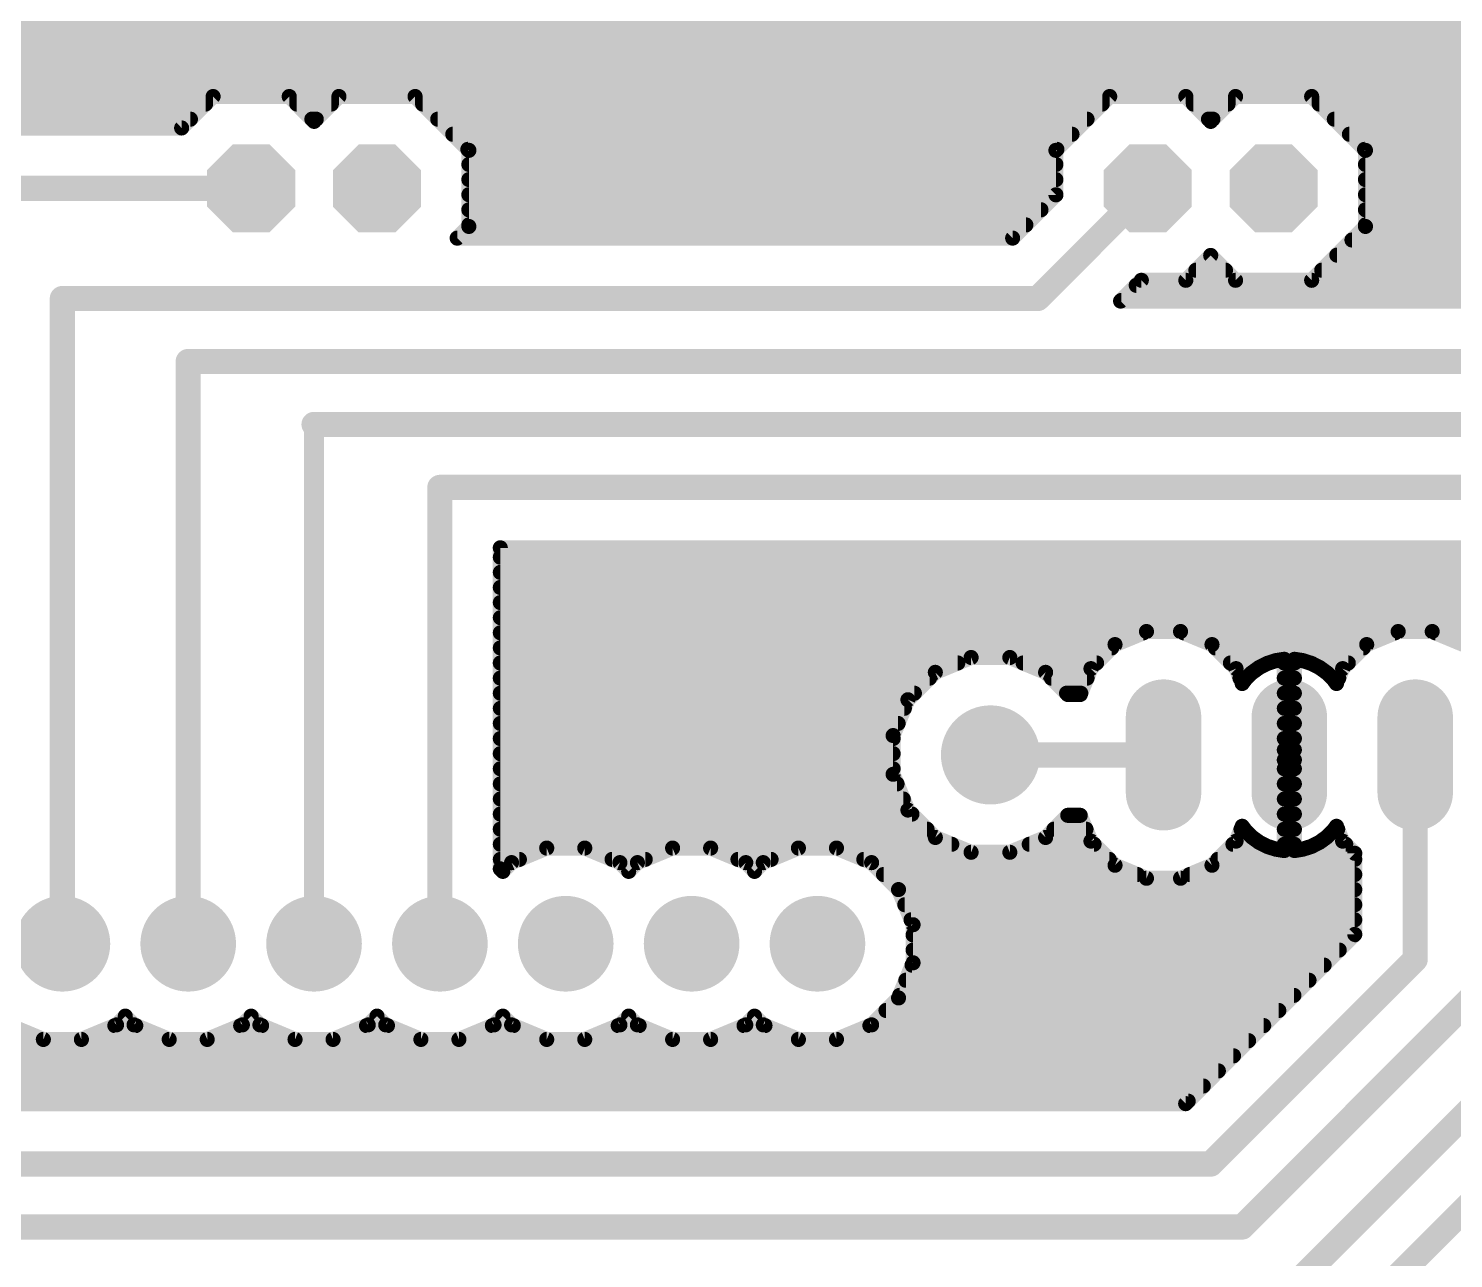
# Model space of a CAD drawing. Header units: millimetres. Extents: x 0 to 653, y 0 to 287.
# Drawn here: x 43.45 to 72.21, y 118 to 142.81 of the extents above; entities that cross this region are included whole.
import ezdxf

# ---------------------------------------------------------------- set-up
doc = ezdxf.new("R2010")
doc.units = ezdxf.units.MM
for name, color, linetype in [('16', 7, 'Continuous'), ('17', 7, 'Continuous'), ('18', 7, 'Continuous')]:
    doc.layers.add(name, color=color, linetype=linetype)

# ---------------------------------------------------------------- blocks, each defined once
blk = doc.blocks.new('LONGP100')
at = {"const_width": 1}
blk.add_lwpolyline([(-0.5, 0), (0.5, 0)], dxfattribs=at)
at = {"const_width": 0.5}
for points in [[(-0.5, 0.25, 1), (-0.5, -0.25)], [(0.5, -0.25, 1), (0.5, 0.25)]]:
    blk.add_lwpolyline(points, format="xyb", dxfattribs=at)
blk = doc.blocks.new('OCTAGONP')
at = {"const_width": 0.5}
blk.add_lwpolyline([(-0.25, -0.1036), (-0.25, 0.1036), (-0.1036, 0.25), (0.1036, 0.25), (0.25, 0.1036), (0.25, -0.1036), (0.1036, -0.25), (-0.1036, -0.25), (-0.25, -0.1036), (-0.25, 0.1036)], dxfattribs=at)
blk = doc.blocks.new('ROUNDP')
at = {"const_width": 0.5}
blk.add_lwpolyline([(0, -0.25, 1), (0, 0.25, 1), (0, -0.25)], format="xyb", dxfattribs=at)
blk = doc.blocks.new('ROUNDV')
at = {"const_width": 0.5}
blk.add_lwpolyline([(0, -0.25, 1), (0, 0.25, 1), (0, -0.25)], format="xyb", dxfattribs=at)

msp = doc.modelspace()

# ---------------------------------------------------------------- linework, layer by layer
at = {"layer": '16'}
for points, const_width in [([(1.168, 142.811), (167.958, 142.811)], 0.305), ([(23.251, 142.506), (167.958, 142.506)], 0.305), ([(23.555, 142.201), (167.958, 142.201)], 0.305), ([(23.86, 141.897), (167.958, 141.897)], 0.305), ([(24.165, 141.592), (79.771, 141.592)], 0.305), ([(46.539, 140.804), (47.175, 141.439)], 0.305), ([(47.175, 141.439), (48.711, 141.439)], 0.305), ([(48.711, 141.439), (49.212, 140.937)], 0.305), ([(49.212, 140.937), (49.715, 141.439)], 0.305), ([(49.715, 141.439), (51.251, 141.439)], 0.305), ([(51.251, 141.439), (52.337, 140.353)], 0.305), ([(64.186, 140.353), (65.272, 141.439)], 0.305), ([(65.272, 141.439), (66.808, 141.439)], 0.305), ([(66.808, 141.439), (67.31, 140.937)], 0.305), ([(67.31, 140.937), (67.812, 141.439)], 0.305), ([(67.812, 141.439), (69.348, 141.439)], 0.305), ([(69.348, 141.439), (70.434, 140.353)], 0.305), ([(33.305, 141.287), (47.022, 141.287)], 0.305), ([(48.863, 141.287), (49.562, 141.287)], 0.305), ([(51.403, 141.287), (65.12, 141.287)], 0.305), ([(66.96, 141.287), (67.66, 141.287)], 0.305), ([(69.5, 141.287), (79.253, 141.287)], 0.305), ([(33.61, 140.982), (46.717, 140.982)], 0.305), ([(41.35, 140.804), (46.539, 140.804)], 0.305), ([(49.168, 140.982), (49.257, 140.982)], 0.305), ([(51.708, 140.982), (64.815, 140.982)], 0.305), ([(67.265, 140.982), (67.355, 140.982)], 0.305), ([(69.805, 140.982), (79.041, 140.982)], 0.305), ([(52.013, 140.677), (64.51, 140.677)], 0.305), ([(70.11, 140.677), (78.643, 140.677)], 0.305), ([(52.317, 140.373), (64.205, 140.373)], 0.305), ([(52.337, 140.353), (52.337, 138.817)], 0.305), ([(64.186, 139.455), (64.186, 140.353)], 0.305), ([(70.415, 140.373), (78.417, 140.373)], 0.305), ([(70.434, 140.353), (70.434, 138.817)], 0.305), ([(52.337, 140.068), (64.186, 140.068)], 0.305), ([(70.434, 140.068), (78.31, 140.068)], 0.305), ([(41.593, 139.585), (47.943, 139.585)], 0.508), ([(52.337, 139.763), (64.186, 139.763)], 0.305), ([(63.818, 137.363), (66.04, 139.585)], 0.508), ([(70.434, 139.763), (78.31, 139.763)], 0.305), ([(52.337, 139.458), (64.186, 139.458)], 0.305), ([(63.312, 138.582), (64.186, 139.455)], 0.305), ([(70.434, 139.458), (78.406, 139.458)], 0.305), ([(52.337, 139.153), (63.884, 139.153)], 0.305), ([(70.434, 139.153), (78.618, 139.153)], 0.305), ([(52.337, 138.817), (52.101, 138.582)], 0.305), ([(52.337, 138.849), (63.579, 138.849)], 0.305), ([(70.434, 138.817), (69.348, 137.731)], 0.305), ([(70.434, 138.849), (79.031, 138.849)], 0.305), ([(52.101, 138.582), (63.312, 138.582)], 0.305), ([(70.161, 138.544), (79.228, 138.544)], 0.305), ([(67.31, 138.233), (66.808, 137.731)], 0.305), ([(67.812, 137.731), (67.31, 138.233)], 0.305), ([(69.856, 138.239), (79.71, 138.239)], 0.305), ([(67.011, 137.934), (67.609, 137.934)], 0.305), ([(69.551, 137.934), (82.032, 137.934)], 0.305), ([(65.91, 137.731), (65.491, 137.312)], 0.305), ([(65.808, 137.629), (81.728, 137.629)], 0.305), ([(66.808, 137.731), (65.91, 137.731)], 0.305), ([(69.348, 137.731), (67.812, 137.731)], 0.305), ([(44.133, 124.345), (44.133, 137.363)], 0.508), ([(44.133, 137.363), (63.818, 137.363)], 0.508), ([(65.491, 137.312), (81.41, 137.312)], 0.305), ([(65.504, 137.325), (81.423, 137.325)], 0.305), ([(46.672, 124.345), (46.672, 136.093)], 0.508), ([(46.672, 136.093), (81.915, 136.093)], 0.508), ([(49.212, 134.823), (100.965, 134.823)], 0.508), ([(49.212, 124.345), (49.212, 134.823)], 0.406), ([(51.752, 124.345), (51.752, 133.553)], 0.508), ([(51.752, 133.553), (118.11, 133.553)], 0.508), ([(82.147, 132.333), (52.972, 132.333)], 0.305), ([(52.972, 132.333), (52.972, 125.856)], 0.305), ([(68.897, 117.36), (83.82, 132.283)], 0.508), ([(52.972, 132.143), (81.956, 132.143)], 0.305), ([(52.972, 131.838), (81.651, 131.838)], 0.305), ([(52.972, 131.533), (81.347, 131.533)], 0.305), ([(52.972, 131.229), (81.042, 131.229)], 0.305), ([(69.532, 116.09), (84.455, 131.013)], 0.508), ([(52.972, 130.924), (80.737, 130.924)], 0.305), ([(52.972, 130.619), (65.953, 130.619)], 0.305), ([(65.379, 130.381), (66.014, 130.644)], 0.305), ([(66.014, 130.644), (66.701, 130.644)], 0.305), ([(66.701, 130.644), (67.336, 130.381)], 0.305), ([(66.762, 130.619), (71.033, 130.619)], 0.305), ([(70.459, 130.381), (71.094, 130.644)], 0.305), ([(71.094, 130.644), (71.781, 130.644)], 0.305), ([(71.781, 130.644), (72.416, 130.381)], 0.305), ([(71.842, 130.619), (73.573, 130.619)], 0.305), ([(52.972, 130.314), (65.312, 130.314)], 0.305), ([(64.893, 129.896), (65.379, 130.381)], 0.305), ([(67.336, 130.381), (67.822, 129.896)], 0.305), ([(67.403, 130.314), (70.392, 130.314)], 0.305), ([(69.973, 129.896), (70.459, 130.381)], 0.305), ([(52.972, 130.009), (62.206, 130.009)], 0.305), ([(61.752, 129.821), (62.474, 130.12)], 0.305), ([(62.474, 130.12), (63.256, 130.12)], 0.305), ([(63.256, 130.12), (63.978, 129.821)], 0.305), ([(63.524, 130.009), (65.007, 130.009)], 0.305), ([(64.677, 129.374), (64.893, 129.896)], 0.305), ([(67.708, 130.009), (68.478, 130.009)], 0.305), ([(67.822, 129.896), (67.946, 129.595)], 0.305), ([(68.136, 129.808), (68.285, 129.916)], 0.305), ([(68.285, 129.916), (68.449, 130)], 0.305), ([(68.449, 130), (68.624, 130.057)], 0.305), ([(68.624, 130.057), (68.796, 130.084)], 0.305), ([(68.796, 130.084), (68.796, 128.257)], 0.305), ([(68.796, 130.009), (68.999, 130.009)], 0.305), ([(68.999, 128.257), (68.999, 130.084)], 0.305), ([(68.999, 130.084), (69.171, 130.057)], 0.305), ([(69.171, 130.057), (69.346, 130)], 0.305), ([(69.317, 130.009), (70.087, 130.009)], 0.305), ([(69.346, 130), (69.51, 129.916)], 0.305), ([(69.51, 129.916), (69.659, 129.808)], 0.305), ([(69.849, 129.595), (69.973, 129.896)], 0.305), ([(52.972, 129.705), (61.635, 129.705)], 0.305), ([(61.199, 129.268), (61.752, 129.821)], 0.305), ([(63.978, 129.821), (64.425, 129.374)], 0.305), ([(64.095, 129.705), (64.814, 129.705)], 0.305), ([(67.901, 129.705), (68.032, 129.705)], 0.305), ([(67.946, 129.595), (68.006, 129.678)], 0.305), ([(68.006, 129.678), (68.136, 129.808)], 0.305), ([(68.796, 129.705), (68.999, 129.705)], 0.305), ([(69.659, 129.808), (69.789, 129.678)], 0.305), ([(69.763, 129.705), (69.894, 129.705)], 0.305), ([(69.789, 129.678), (69.849, 129.595)], 0.305), ([(52.972, 129.4), (61.33, 129.4)], 0.305), ([(64.4, 129.4), (64.688, 129.4)], 0.305), ([(64.425, 129.374), (64.677, 129.374)], 0.305), ([(68.796, 129.4), (68.999, 129.4)], 0.305), ([(52.972, 129.095), (61.127, 129.095)], 0.305), ([(60.9, 128.546), (61.199, 129.268)], 0.305), ([(68.796, 129.095), (68.999, 129.095)], 0.305), ([(52.972, 128.79), (61.001, 128.79)], 0.305), ([(68.796, 128.79), (68.999, 128.79)], 0.305), ([(52.972, 128.485), (60.9, 128.485)], 0.305), ([(60.9, 127.764), (60.9, 128.546)], 0.305), ([(68.796, 128.485), (68.999, 128.485)], 0.305), ([(52.972, 128.181), (60.9, 128.181)], 0.305), ([(66.358, 128.155), (62.865, 128.155)], 0.508), ([(68.796, 128.257), (68.999, 128.257)], 0.305), ([(71.438, 124.028), (71.438, 128.155)], 0.508), ([(52.972, 127.876), (60.9, 127.876)], 0.305), ([(68.999, 128.054), (68.796, 128.054)], 0.305), ([(68.796, 128.054), (68.796, 126.226)], 0.305), ([(68.796, 127.876), (68.999, 127.876)], 0.305), ([(68.999, 126.226), (68.999, 128.054)], 0.305), ([(52.972, 127.571), (60.98, 127.571)], 0.305), ([(61.199, 127.042), (60.9, 127.764)], 0.305), ([(68.796, 127.571), (68.999, 127.571)], 0.305), ([(52.972, 127.266), (61.106, 127.266)], 0.305), ([(68.796, 127.266), (68.999, 127.266)], 0.305), ([(61.752, 126.489), (61.199, 127.042)], 0.305), ([(52.972, 126.961), (61.28, 126.961)], 0.305), ([(64.425, 126.936), (63.978, 126.489)], 0.305), ([(64.677, 126.936), (64.425, 126.936)], 0.305), ([(64.893, 126.415), (64.677, 126.936)], 0.305), ([(67.946, 126.715), (67.822, 126.415)], 0.305), ([(68.006, 126.632), (67.946, 126.715)], 0.305), ([(68.796, 126.961), (68.999, 126.961)], 0.305), ([(69.849, 126.715), (69.789, 126.632)], 0.305), ([(69.973, 126.415), (69.849, 126.715)], 0.305), ([(52.972, 126.657), (61.584, 126.657)], 0.305), ([(62.474, 126.19), (61.752, 126.489)], 0.305), ([(63.978, 126.489), (63.256, 126.19)], 0.305), ([(64.146, 126.657), (64.793, 126.657)], 0.305), ([(65.379, 125.929), (64.893, 126.415)], 0.305), ([(67.822, 126.415), (67.336, 125.929)], 0.305), ([(67.922, 126.657), (67.989, 126.657)], 0.305), ([(68.136, 126.502), (68.006, 126.632)], 0.305), ([(68.285, 126.394), (68.136, 126.502)], 0.305), ([(68.796, 126.657), (68.999, 126.657)], 0.305), ([(69.659, 126.502), (69.51, 126.394)], 0.305), ([(69.789, 126.632), (69.659, 126.502)], 0.305), ([(69.806, 126.657), (69.873, 126.657)], 0.305), ([(70.218, 126.17), (69.973, 126.415)], 0.305), ([(52.972, 126.352), (62.084, 126.352)], 0.305), ([(53.199, 125.982), (53.908, 126.276)], 0.305), ([(53.908, 126.276), (54.676, 126.276)], 0.305), ([(54.676, 126.276), (55.386, 125.982)], 0.305), ([(55.739, 125.982), (56.449, 126.276)], 0.305), ([(56.449, 126.276), (57.217, 126.276)], 0.305), ([(57.217, 126.276), (57.926, 125.982)], 0.305), ([(58.279, 125.982), (58.989, 126.276)], 0.305), ([(58.989, 126.276), (59.757, 126.276)], 0.305), ([(59.757, 126.276), (60.466, 125.982)], 0.305), ([(63.256, 126.19), (62.474, 126.19)], 0.305), ([(63.647, 126.352), (64.956, 126.352)], 0.305), ([(67.759, 126.352), (68.368, 126.352)], 0.305), ([(68.449, 126.31), (68.285, 126.394)], 0.305), ([(68.624, 126.254), (68.449, 126.31)], 0.305), ([(68.796, 126.226), (68.624, 126.254)], 0.305), ([(68.796, 126.352), (68.999, 126.352)], 0.305), ([(69.171, 126.254), (68.999, 126.226)], 0.305), ([(69.346, 126.31), (69.171, 126.254)], 0.305), ([(69.51, 126.394), (69.346, 126.31)], 0.305), ([(69.427, 126.352), (70.036, 126.352)], 0.305), ([(70.218, 124.533), (70.218, 126.17)], 0.305), ([(52.972, 126.047), (53.357, 126.047)], 0.305), ([(52.972, 125.856), (53.023, 125.805)], 0.305), ([(53.023, 125.805), (53.199, 125.982)], 0.305), ([(55.228, 126.047), (55.897, 126.047)], 0.305), ([(55.386, 125.982), (55.562, 125.805)], 0.305), ([(55.562, 125.805), (55.739, 125.982)], 0.305), ([(57.768, 126.047), (58.437, 126.047)], 0.305), ([(57.926, 125.982), (58.102, 125.805)], 0.305), ([(58.102, 125.805), (58.279, 125.982)], 0.305), ([(60.308, 126.047), (65.261, 126.047)], 0.305), ([(60.466, 125.982), (61.009, 125.439)], 0.305), ([(66.014, 125.666), (65.379, 125.929)], 0.305), ([(67.336, 125.929), (66.701, 125.666)], 0.305), ([(67.454, 126.047), (70.218, 126.047)], 0.305), ([(60.706, 125.742), (65.83, 125.742)], 0.305), ([(66.701, 125.666), (66.014, 125.666)], 0.305), ([(66.885, 125.742), (70.218, 125.742)], 0.305), ([(61.009, 125.439), (61.303, 124.729)], 0.305), ([(61.01, 125.437), (70.218, 125.437)], 0.305), ([(61.136, 125.133), (70.218, 125.133)], 0.305), ([(61.262, 124.828), (70.218, 124.828)], 0.305), ([(61.303, 124.729), (61.303, 123.961)], 0.305), ([(67.945, 118.63), (73.978, 124.663)], 0.508), ([(61.303, 124.523), (70.209, 124.523)], 0.305), ([(66.805, 121.119), (70.218, 124.533)], 0.305), ([(61.303, 124.218), (69.904, 124.218)], 0.305), ([(67.31, 119.9), (71.438, 124.028)], 0.508), ([(61.303, 123.961), (61.009, 123.252)], 0.305), ([(61.283, 123.913), (69.599, 123.913)], 0.305), ([(61.157, 123.609), (69.294, 123.609)], 0.305), ([(61.009, 123.252), (60.466, 122.709)], 0.305), ([(61.031, 123.304), (68.989, 123.304)], 0.305), ([(60.756, 122.999), (68.685, 122.999)], 0.305), ([(43.748, 122.415), (43.039, 122.709)], 0.305), ([(45.226, 122.709), (44.517, 122.415)], 0.305), ([(45.191, 122.694), (45.614, 122.694)], 0.305), ([(45.403, 122.885), (45.226, 122.709)], 0.305), ([(45.579, 122.709), (45.403, 122.885)], 0.305), ([(46.288, 122.415), (45.579, 122.709)], 0.305), ([(47.766, 122.709), (47.056, 122.415)], 0.305), ([(47.731, 122.694), (48.154, 122.694)], 0.305), ([(47.943, 122.885), (47.766, 122.709)], 0.305), ([(48.119, 122.709), (47.943, 122.885)], 0.305), ([(48.828, 122.415), (48.119, 122.709)], 0.305), ([(50.306, 122.709), (49.596, 122.415)], 0.305), ([(50.271, 122.694), (50.694, 122.694)], 0.305), ([(50.483, 122.885), (50.306, 122.709)], 0.305), ([(50.659, 122.709), (50.483, 122.885)], 0.305), ([(51.368, 122.415), (50.659, 122.709)], 0.305), ([(52.846, 122.709), (52.136, 122.415)], 0.305), ([(52.811, 122.694), (53.234, 122.694)], 0.305), ([(53.023, 122.885), (52.846, 122.709)], 0.305), ([(53.199, 122.709), (53.023, 122.885)], 0.305), ([(53.908, 122.415), (53.199, 122.709)], 0.305), ([(55.386, 122.709), (54.676, 122.415)], 0.305), ([(55.351, 122.694), (55.774, 122.694)], 0.305), ([(55.562, 122.885), (55.386, 122.709)], 0.305), ([(55.739, 122.709), (55.562, 122.885)], 0.305), ([(56.449, 122.415), (55.739, 122.709)], 0.305), ([(57.926, 122.709), (57.217, 122.415)], 0.305), ([(57.891, 122.694), (58.314, 122.694)], 0.305), ([(58.102, 122.885), (57.926, 122.709)], 0.305), ([(58.279, 122.709), (58.102, 122.885)], 0.305), ([(58.989, 122.415), (58.279, 122.709)], 0.305), ([(60.466, 122.709), (59.757, 122.415)], 0.305), ([(60.431, 122.694), (68.38, 122.694)], 0.305), ([(19.607, 122.389), (68.075, 122.389)], 0.305), ([(44.517, 122.415), (43.748, 122.415)], 0.305), ([(47.056, 122.415), (46.288, 122.415)], 0.305), ([(49.596, 122.415), (48.828, 122.415)], 0.305), ([(52.136, 122.415), (51.368, 122.415)], 0.305), ([(54.676, 122.415), (53.908, 122.415)], 0.305), ([(57.217, 122.415), (56.449, 122.415)], 0.305), ([(59.757, 122.415), (58.989, 122.415)], 0.305), ([(19.607, 122.085), (67.77, 122.085)], 0.305), ([(19.607, 121.78), (67.465, 121.78)], 0.305), ([(19.607, 121.475), (67.161, 121.475)], 0.305), ([(19.607, 121.17), (66.856, 121.17)], 0.305), ([(38.81, 121.119), (66.805, 121.119)], 0.305), ([(39.053, 119.9), (67.31, 119.9)], 0.508), ([(41.593, 118.63), (67.945, 118.63)], 0.508)]:
    msp.add_lwpolyline(points, dxfattribs=dict(at, const_width=const_width))
for points, const_width in [([(47.175, 141.363, -1), (47.175, 141.516)], 0.152), ([(47.121, 141.493, -1), (47.228, 141.385)], 0.152), ([(48.657, 141.385, -1), (48.764, 141.493)], 0.152), ([(48.711, 141.516, -1), (48.711, 141.363)], 0.152), ([(49.715, 141.363, -1), (49.715, 141.516)], 0.152), ([(49.661, 141.493, -1), (49.768, 141.385)], 0.152), ([(51.197, 141.385, -1), (51.304, 141.493)], 0.152), ([(51.251, 141.516, -1), (51.251, 141.363)], 0.152), ([(65.272, 141.363, -1), (65.272, 141.516)], 0.152), ([(65.218, 141.493, -1), (65.326, 141.385)], 0.152), ([(66.754, 141.385, -1), (66.862, 141.493)], 0.152), ([(66.808, 141.516, -1), (66.808, 141.363)], 0.152), ([(67.812, 141.363, -1), (67.812, 141.516)], 0.152), ([(67.758, 141.493, -1), (67.866, 141.385)], 0.152), ([(69.294, 141.385, -1), (69.402, 141.493)], 0.152), ([(69.348, 141.516, -1), (69.348, 141.363)], 0.152), ([(47.022, 141.363, -1), (47.022, 141.211)], 0.152), ([(48.863, 141.211, -1), (48.863, 141.363)], 0.152), ([(49.562, 141.363, -1), (49.562, 141.211)], 0.152), ([(51.403, 141.211, -1), (51.403, 141.363)], 0.152), ([(65.12, 141.363, -1), (65.12, 141.211)], 0.152), ([(66.96, 141.211, -1), (66.96, 141.363)], 0.152), ([(67.66, 141.363, -1), (67.66, 141.211)], 0.152), ([(69.5, 141.211, -1), (69.5, 141.363)], 0.152), ([(46.593, 140.75, -1), (46.486, 140.858)], 0.152), ([(46.539, 140.881, -1), (46.539, 140.728)], 0.152), ([(46.717, 141.058, -1), (46.717, 140.906)], 0.152), ([(49.168, 140.906, -1), (49.168, 141.058)], 0.152), ([(49.266, 140.883, -1), (49.159, 140.991)], 0.152), ([(49.266, 140.991, -1), (49.159, 140.883)], 0.152), ([(49.257, 141.058, -1), (49.257, 140.906)], 0.152), ([(51.708, 140.906, -1), (51.708, 141.058)], 0.152), ([(64.815, 141.058, -1), (64.815, 140.906)], 0.152), ([(67.265, 140.906, -1), (67.265, 141.058)], 0.152), ([(67.364, 140.883, -1), (67.256, 140.991)], 0.152), ([(67.364, 140.991, -1), (67.256, 140.883)], 0.152), ([(67.355, 141.058, -1), (67.355, 140.906)], 0.152), ([(69.805, 140.906, -1), (69.805, 141.058)], 0.152), ([(52.013, 140.601, -1), (52.013, 140.754)], 0.152), ([(64.51, 140.754, -1), (64.51, 140.601)], 0.152), ([(70.11, 140.601, -1), (70.11, 140.754)], 0.152), ([(52.317, 140.296, -1), (52.317, 140.449)], 0.152), ([(52.261, 140.353, -1), (52.413, 140.353)], 0.152), ([(52.391, 140.407, -1), (52.283, 140.299)], 0.152), ([(64.11, 140.353, -1), (64.262, 140.353)], 0.152), ([(64.24, 140.299, -1), (64.132, 140.407)], 0.152), ([(64.205, 140.449, -1), (64.205, 140.296)], 0.152), ([(70.415, 140.296, -1), (70.415, 140.449)], 0.152), ([(70.358, 140.353, -1), (70.51, 140.353)], 0.152), ([(70.488, 140.407, -1), (70.38, 140.299)], 0.152), ([(52.337, 139.992, -1), (52.337, 140.144)], 0.152), ([(64.186, 140.144, -1), (64.186, 139.992)], 0.152), ([(70.434, 139.992, -1), (70.434, 140.144)], 0.152), ([(47.943, 139.712, -1), (47.943, 139.458)], 0.254), ([(52.337, 139.687, -1), (52.337, 139.839)], 0.152), ([(64.186, 139.839, -1), (64.186, 139.687)], 0.152), ([(65.95, 139.675, -1), (66.13, 139.495)], 0.254), ([(70.434, 139.687, -1), (70.434, 139.839)], 0.152), ([(52.337, 139.382, -1), (52.337, 139.534)], 0.152), ([(64.262, 139.455, -1), (64.11, 139.455)], 0.152), ([(64.132, 139.509, -1), (64.24, 139.401)], 0.152), ([(64.186, 139.534, -1), (64.186, 139.382)], 0.152), ([(70.434, 139.382, -1), (70.434, 139.534)], 0.152), ([(52.337, 139.077, -1), (52.337, 139.23)], 0.152), ([(63.884, 139.23, -1), (63.884, 139.077)], 0.152), ([(70.434, 139.077, -1), (70.434, 139.23)], 0.152), ([(52.337, 138.772, -1), (52.337, 138.925)], 0.152), ([(52.283, 138.871, -1), (52.391, 138.763)], 0.152), ([(63.579, 138.925, -1), (63.579, 138.772)], 0.152), ([(70.434, 138.772, -1), (70.434, 138.925)], 0.152), ([(70.38, 138.871, -1), (70.488, 138.763)], 0.152), ([(52.101, 138.506, -1), (52.101, 138.658)], 0.152), ([(52.155, 138.528, -1), (52.047, 138.636)], 0.152), ([(52.413, 138.817, -1), (52.261, 138.817)], 0.152), ([(63.366, 138.528, -1), (63.259, 138.636)], 0.152), ([(63.312, 138.658, -1), (63.312, 138.506)], 0.152), ([(70.161, 138.468, -1), (70.161, 138.62)], 0.152), ([(70.51, 138.817, -1), (70.358, 138.817)], 0.152), ([(67.256, 138.179, -1), (67.364, 138.287)], 0.152), ([(67.256, 138.287, -1), (67.364, 138.179)], 0.152), ([(69.856, 138.163, -1), (69.856, 138.315)], 0.152), ([(67.011, 137.858, -1), (67.011, 138.01)], 0.152), ([(67.609, 138.01, -1), (67.609, 137.858)], 0.152), ([(69.551, 137.858, -1), (69.551, 138.01)], 0.152), ([(65.808, 137.553, -1), (65.808, 137.706)], 0.152), ([(65.91, 137.655, -1), (65.91, 137.807)], 0.152), ([(65.856, 137.785, -1), (65.964, 137.677)], 0.152), ([(66.862, 137.677, -1), (66.754, 137.785)], 0.152), ([(66.808, 137.807, -1), (66.808, 137.655)], 0.152), ([(67.812, 137.655, -1), (67.812, 137.807)], 0.152), ([(67.866, 137.785, -1), (67.758, 137.677)], 0.152), ([(69.402, 137.677, -1), (69.294, 137.785)], 0.152), ([(69.348, 137.807, -1), (69.348, 137.655)], 0.152), ([(44.005, 137.363, -1), (44.26, 137.363)], 0.254), ([(44.133, 137.236, -1), (44.133, 137.49)], 0.254), ([(63.907, 137.273, -1), (63.728, 137.452)], 0.254), ([(63.818, 137.49, -1), (63.818, 137.236)], 0.254), ([(65.491, 137.236, -1), (65.491, 137.388)], 0.152), ([(65.545, 137.258, -1), (65.437, 137.366)], 0.152), ([(65.504, 137.248, -1), (65.504, 137.401)], 0.152), ([(46.545, 136.093, -1), (46.8, 136.093)], 0.254), ([(46.672, 135.966, -1), (46.672, 136.22)], 0.254), ([(49.212, 134.696, -1), (49.212, 134.95)], 0.254), ([(49.111, 134.823, -1), (49.314, 134.823)], 0.203), ([(51.626, 133.553, -1), (51.88, 133.553)], 0.254), ([(51.752, 133.426, -1), (51.752, 133.68)], 0.254), ([(52.972, 132.257, -1), (52.972, 132.41)], 0.152), ([(52.895, 132.333, -1), (53.048, 132.333)], 0.152), ([(52.972, 132.067, -1), (52.972, 132.219)], 0.152), ([(52.972, 131.762, -1), (52.972, 131.914)], 0.152), ([(52.972, 131.457, -1), (52.972, 131.61)], 0.152), ([(52.972, 131.152, -1), (52.972, 131.305)], 0.152), ([(52.972, 130.848, -1), (52.972, 131)], 0.152), ([(52.972, 130.543, -1), (52.972, 130.695)], 0.152), ([(66.014, 130.568, -1), (66.014, 130.721)], 0.152), ([(65.953, 130.695, -1), (65.953, 130.543)], 0.152), ([(65.985, 130.715, -1), (66.043, 130.574)], 0.152), ([(66.672, 130.574, -1), (66.73, 130.715)], 0.152), ([(66.762, 130.543, -1), (66.762, 130.695)], 0.152), ([(66.701, 130.721, -1), (66.701, 130.568)], 0.152), ([(71.094, 130.568, -1), (71.094, 130.721)], 0.152), ([(71.033, 130.695, -1), (71.033, 130.543)], 0.152), ([(71.065, 130.715, -1), (71.123, 130.574)], 0.152), ([(71.752, 130.574, -1), (71.81, 130.715)], 0.152), ([(71.842, 130.543, -1), (71.842, 130.695)], 0.152), ([(71.781, 130.721, -1), (71.781, 130.568)], 0.152), ([(52.972, 130.238, -1), (52.972, 130.39)], 0.152), ([(65.408, 130.311, -1), (65.35, 130.452)], 0.152), ([(65.312, 130.39, -1), (65.312, 130.238)], 0.152), ([(65.325, 130.435, -1), (65.433, 130.328)], 0.152), ([(67.282, 130.328, -1), (67.39, 130.435)], 0.152), ([(67.365, 130.452, -1), (67.307, 130.311)], 0.152), ([(67.403, 130.238, -1), (67.403, 130.39)], 0.152), ([(70.488, 130.311, -1), (70.43, 130.452)], 0.152), ([(70.392, 130.39, -1), (70.392, 130.238)], 0.152), ([(70.405, 130.435, -1), (70.513, 130.328)], 0.152), ([(52.972, 129.933, -1), (52.972, 130.086)], 0.152), ([(62.206, 130.086, -1), (62.206, 129.933)], 0.152), ([(62.474, 130.044, -1), (62.474, 130.197)], 0.152), ([(62.445, 130.191, -1), (62.503, 130.05)], 0.152), ([(63.227, 130.05, -1), (63.285, 130.191)], 0.152), ([(63.256, 130.197, -1), (63.256, 130.044)], 0.152), ([(63.524, 129.933, -1), (63.524, 130.086)], 0.152), ([(64.947, 129.842, -1), (64.839, 129.949)], 0.152), ([(64.823, 129.925, -1), (64.964, 129.866)], 0.152), ([(65.007, 130.086, -1), (65.007, 129.933)], 0.152), ([(67.708, 129.933, -1), (67.708, 130.086)], 0.152), ([(67.751, 129.866, -1), (67.892, 129.925)], 0.152), ([(67.876, 129.949, -1), (67.768, 129.842)], 0.152), ([(68.32, 129.849, -1), (68.251, 129.984)], 0.152), ([(68.24, 129.978, -1), (68.33, 129.855)], 0.152), ([(68.472, 129.927, -1), (68.425, 130.072)], 0.152), ([(68.414, 130.068, -1), (68.484, 129.932)], 0.152), ([(68.478, 130.086, -1), (68.478, 129.933)], 0.152), ([(68.636, 129.982, -1), (68.612, 130.132)], 0.152), ([(68.6, 130.129, -1), (68.647, 129.984)], 0.152), ([(68.72, 130.084, -1), (68.872, 130.084)], 0.152), ([(68.796, 129.933, -1), (68.796, 130.086)], 0.152), ([(68.784, 130.159, -1), (68.808, 130.009)], 0.152), ([(68.923, 130.084, -1), (69.075, 130.084)], 0.152), ([(68.987, 130.009, -1), (69.011, 130.159)], 0.152), ([(68.999, 130.086, -1), (68.999, 129.933)], 0.152), ([(69.148, 129.984, -1), (69.195, 130.129)], 0.152), ([(69.183, 130.132, -1), (69.159, 129.982)], 0.152), ([(69.317, 129.933, -1), (69.317, 130.086)], 0.152), ([(69.311, 129.932, -1), (69.381, 130.068)], 0.152), ([(69.37, 130.072, -1), (69.323, 129.927)], 0.152), ([(69.465, 129.855, -1), (69.555, 129.978)], 0.152), ([(69.544, 129.984, -1), (69.475, 129.849)], 0.152), ([(70.027, 129.842, -1), (69.919, 129.949)], 0.152), ([(69.903, 129.925, -1), (70.044, 129.866)], 0.152), ([(70.087, 130.086, -1), (70.087, 129.933)], 0.152), ([(52.972, 129.628, -1), (52.972, 129.781)], 0.152), ([(61.635, 129.781, -1), (61.635, 129.628)], 0.152), ([(61.781, 129.751, -1), (61.723, 129.892)], 0.152), ([(61.698, 129.875, -1), (61.806, 129.767)], 0.152), ([(63.924, 129.767, -1), (64.032, 129.875)], 0.152), ([(64.007, 129.892, -1), (63.949, 129.751)], 0.152), ([(64.095, 129.628, -1), (64.095, 129.781)], 0.152), ([(64.814, 129.781, -1), (64.814, 129.628)], 0.152), ([(67.901, 129.628, -1), (67.901, 129.781)], 0.152), ([(68.06, 129.624, -1), (67.952, 129.732)], 0.152), ([(67.945, 129.723, -1), (68.068, 129.634)], 0.152), ([(68.032, 129.781, -1), (68.032, 129.628)], 0.152), ([(68.181, 129.747, -1), (68.091, 129.87)], 0.152), ([(68.082, 129.862, -1), (68.19, 129.754)], 0.152), ([(68.796, 129.628, -1), (68.796, 129.781)], 0.152), ([(68.999, 129.781, -1), (68.999, 129.628)], 0.152), ([(69.605, 129.754, -1), (69.713, 129.862)], 0.152), ([(69.703, 129.87, -1), (69.614, 129.747)], 0.152), ([(69.763, 129.628, -1), (69.763, 129.781)], 0.152), ([(69.727, 129.634, -1), (69.85, 129.723)], 0.152), ([(69.843, 129.732, -1), (69.735, 129.624)], 0.152), ([(69.894, 129.781, -1), (69.894, 129.628)], 0.152), ([(52.972, 129.324, -1), (52.972, 129.476)], 0.152), ([(61.33, 129.476, -1), (61.33, 129.324)], 0.152), ([(64.4, 129.324, -1), (64.4, 129.476)], 0.152), ([(64.425, 129.298, -1), (64.425, 129.451)], 0.152), ([(64.479, 129.428, -1), (64.371, 129.32)], 0.152), ([(64.748, 129.345, -1), (64.607, 129.404)], 0.152), ([(64.677, 129.451, -1), (64.677, 129.298)], 0.152), ([(64.688, 129.476, -1), (64.688, 129.324)], 0.152), ([(68.008, 129.551, -1), (67.884, 129.64)], 0.152), ([(68.016, 129.625, -1), (67.876, 129.566)], 0.152), ([(68.796, 129.324, -1), (68.796, 129.476)], 0.152), ([(68.999, 129.476, -1), (68.999, 129.324)], 0.152), ([(69.919, 129.566, -1), (69.778, 129.625)], 0.152), ([(69.911, 129.64, -1), (69.787, 129.551)], 0.152), ([(52.972, 129.019, -1), (52.972, 129.171)], 0.152), ([(61.253, 129.214, -1), (61.145, 129.322)], 0.152), ([(61.127, 129.171, -1), (61.127, 129.019)], 0.152), ([(61.129, 129.298, -1), (61.269, 129.239)], 0.152), ([(68.796, 129.019, -1), (68.796, 129.171)], 0.152), ([(68.999, 129.171, -1), (68.999, 129.019)], 0.152), ([(52.972, 128.714, -1), (52.972, 128.866)], 0.152), ([(61.001, 128.866, -1), (61.001, 128.714)], 0.152), ([(68.796, 128.714, -1), (68.796, 128.866)], 0.152), ([(68.999, 128.866, -1), (68.999, 128.714)], 0.152), ([(52.972, 128.409, -1), (52.972, 128.562)], 0.152), ([(60.824, 128.546, -1), (60.976, 128.546)], 0.152), ([(60.97, 128.517, -1), (60.829, 128.575)], 0.152), ([(60.9, 128.562, -1), (60.9, 128.409)], 0.152), ([(68.796, 128.409, -1), (68.796, 128.562)], 0.152), ([(68.999, 128.562, -1), (68.999, 128.409)], 0.152), ([(52.972, 128.104, -1), (52.972, 128.257)], 0.152), ([(60.9, 128.257, -1), (60.9, 128.104)], 0.152), ([(62.865, 128.028, -1), (62.865, 128.282)], 0.254), ([(66.358, 128.282, -1), (66.358, 128.028)], 0.254), ([(68.796, 128.181, -1), (68.796, 128.333)], 0.152), ([(68.872, 128.257, -1), (68.72, 128.257)], 0.152), ([(69.075, 128.257, -1), (68.923, 128.257)], 0.152), ([(68.999, 128.333, -1), (68.999, 128.181)], 0.152), ([(71.311, 128.155, -1), (71.564, 128.155)], 0.254), ([(52.972, 127.8, -1), (52.972, 127.952)], 0.152), ([(60.9, 127.952, -1), (60.9, 127.8)], 0.152), ([(68.796, 127.977, -1), (68.796, 128.13)], 0.152), ([(68.72, 128.054, -1), (68.872, 128.054)], 0.152), ([(68.796, 127.8, -1), (68.796, 127.952)], 0.152), ([(68.923, 128.054, -1), (69.075, 128.054)], 0.152), ([(68.999, 128.13, -1), (68.999, 127.977)], 0.152), ([(68.999, 127.952, -1), (68.999, 127.8)], 0.152), ([(52.972, 127.495, -1), (52.972, 127.647)], 0.152), ([(60.829, 127.735, -1), (60.97, 127.793)], 0.152), ([(60.976, 127.764, -1), (60.824, 127.764)], 0.152), ([(60.98, 127.647, -1), (60.98, 127.495)], 0.152), ([(68.796, 127.495, -1), (68.796, 127.647)], 0.152), ([(68.999, 127.647, -1), (68.999, 127.495)], 0.152), ([(52.972, 127.19, -1), (52.972, 127.342)], 0.152), ([(61.106, 127.342, -1), (61.106, 127.19)], 0.152), ([(68.796, 127.19, -1), (68.796, 127.342)], 0.152), ([(68.999, 127.342, -1), (68.999, 127.19)], 0.152), ([(61.145, 126.988, -1), (61.253, 127.096)], 0.152), ([(61.269, 127.071, -1), (61.129, 127.013)], 0.152), ([(52.972, 126.885, -1), (52.972, 127.038)], 0.152), ([(61.28, 127.038, -1), (61.28, 126.885)], 0.152), ([(64.425, 126.86, -1), (64.425, 127.012)], 0.152), ([(64.371, 126.99, -1), (64.479, 126.882)], 0.152), ([(64.607, 126.907, -1), (64.748, 126.965)], 0.152), ([(64.677, 127.012, -1), (64.677, 126.86)], 0.152), ([(67.884, 126.67, -1), (68.008, 126.76)], 0.152), ([(67.876, 126.744, -1), (68.016, 126.686)], 0.152), ([(68.796, 126.885, -1), (68.796, 127.038)], 0.152), ([(68.999, 127.038, -1), (68.999, 126.885)], 0.152), ([(69.778, 126.686, -1), (69.919, 126.744)], 0.152), ([(69.787, 126.76, -1), (69.911, 126.67)], 0.152), ([(52.972, 126.58, -1), (52.972, 126.733)], 0.152), ([(61.584, 126.733, -1), (61.584, 126.58)], 0.152), ([(61.723, 126.419, -1), (61.781, 126.56)], 0.152), ([(61.806, 126.543, -1), (61.698, 126.435)], 0.152), ([(64.032, 126.435, -1), (63.924, 126.543)], 0.152), ([(63.949, 126.56, -1), (64.007, 126.419)], 0.152), ([(64.146, 126.58, -1), (64.146, 126.733)], 0.152), ([(64.793, 126.733, -1), (64.793, 126.58)], 0.152), ([(64.839, 126.361, -1), (64.947, 126.469)], 0.152), ([(67.768, 126.469, -1), (67.876, 126.361)], 0.152), ([(67.922, 126.58, -1), (67.922, 126.733)], 0.152), ([(67.952, 126.578, -1), (68.06, 126.686)], 0.152), ([(68.068, 126.677, -1), (67.945, 126.587)], 0.152), ([(67.989, 126.733, -1), (67.989, 126.58)], 0.152), ([(68.091, 126.44, -1), (68.181, 126.564)], 0.152), ([(68.19, 126.556, -1), (68.082, 126.448)], 0.152), ([(68.796, 126.58, -1), (68.796, 126.733)], 0.152), ([(68.999, 126.733, -1), (68.999, 126.58)], 0.152), ([(69.713, 126.448, -1), (69.605, 126.556)], 0.152), ([(69.614, 126.564, -1), (69.703, 126.44)], 0.152), ([(69.85, 126.587, -1), (69.727, 126.677)], 0.152), ([(69.806, 126.58, -1), (69.806, 126.733)], 0.152), ([(69.735, 126.686, -1), (69.843, 126.578)], 0.152), ([(69.873, 126.733, -1), (69.873, 126.58)], 0.152), ([(69.919, 126.361, -1), (70.027, 126.469)], 0.152), ([(52.972, 126.276, -1), (52.972, 126.428)], 0.152), ([(53.908, 126.199, -1), (53.908, 126.352)], 0.152), ([(53.879, 126.346, -1), (53.938, 126.205)], 0.152), ([(54.647, 126.205, -1), (54.706, 126.346)], 0.152), ([(54.676, 126.352, -1), (54.676, 126.199)], 0.152), ([(56.449, 126.199, -1), (56.449, 126.352)], 0.152), ([(56.419, 126.346, -1), (56.478, 126.205)], 0.152), ([(57.187, 126.205, -1), (57.246, 126.346)], 0.152), ([(57.217, 126.352, -1), (57.217, 126.199)], 0.152), ([(58.989, 126.199, -1), (58.989, 126.352)], 0.152), ([(58.959, 126.346, -1), (59.018, 126.205)], 0.152), ([(59.727, 126.205, -1), (59.786, 126.346)], 0.152), ([(59.757, 126.352, -1), (59.757, 126.199)], 0.152), ([(62.084, 126.428, -1), (62.084, 126.276)], 0.152), ([(62.474, 126.114, -1), (62.474, 126.266)], 0.152), ([(62.503, 126.26, -1), (62.445, 126.12)], 0.152), ([(63.285, 126.12, -1), (63.227, 126.26)], 0.152), ([(63.256, 126.266, -1), (63.256, 126.114)], 0.152), ([(63.647, 126.276, -1), (63.647, 126.428)], 0.152), ([(64.964, 126.444, -1), (64.823, 126.386)], 0.152), ([(64.956, 126.428, -1), (64.956, 126.276)], 0.152), ([(67.759, 126.276, -1), (67.759, 126.428)], 0.152), ([(67.892, 126.386, -1), (67.751, 126.444)], 0.152), ([(68.251, 126.326, -1), (68.32, 126.462)], 0.152), ([(68.33, 126.455, -1), (68.24, 126.332)], 0.152), ([(68.368, 126.428, -1), (68.368, 126.276)], 0.152), ([(68.425, 126.238, -1), (68.472, 126.383)], 0.152), ([(68.484, 126.378, -1), (68.414, 126.242)], 0.152), ([(68.612, 126.178, -1), (68.636, 126.329)], 0.152), ([(68.647, 126.326, -1), (68.6, 126.181)], 0.152), ([(68.796, 126.276, -1), (68.796, 126.428)], 0.152), ([(68.872, 126.226, -1), (68.72, 126.226)], 0.152), ([(68.808, 126.302, -1), (68.784, 126.151)], 0.152), ([(69.011, 126.151, -1), (68.987, 126.302)], 0.152), ([(69.075, 126.226, -1), (68.923, 126.226)], 0.152), ([(68.999, 126.428, -1), (68.999, 126.276)], 0.152), ([(69.195, 126.181, -1), (69.148, 126.326)], 0.152), ([(69.159, 126.329, -1), (69.183, 126.178)], 0.152), ([(69.381, 126.242, -1), (69.311, 126.378)], 0.152), ([(69.323, 126.383, -1), (69.37, 126.238)], 0.152), ([(69.427, 126.276, -1), (69.427, 126.428)], 0.152), ([(69.555, 126.332, -1), (69.465, 126.455)], 0.152), ([(69.475, 126.462, -1), (69.544, 126.326)], 0.152), ([(70.044, 126.444, -1), (69.903, 126.386)], 0.152), ([(70.036, 126.428, -1), (70.036, 126.276)], 0.152), ([(70.142, 126.17, -1), (70.294, 126.17)], 0.152), ([(70.272, 126.224, -1), (70.164, 126.116)], 0.152), ([(52.972, 125.971, -1), (52.972, 126.123)], 0.152), ([(52.918, 125.802, -1), (53.026, 125.91)], 0.152), ([(53.228, 125.911, -1), (53.17, 126.052)], 0.152), ([(53.145, 126.036, -1), (53.253, 125.928)], 0.152), ([(53.357, 126.123, -1), (53.357, 125.971)], 0.152), ([(55.228, 125.971, -1), (55.228, 126.123)], 0.152), ([(55.332, 125.928, -1), (55.44, 126.036)], 0.152), ([(55.415, 126.052, -1), (55.357, 125.911)], 0.152), ([(55.768, 125.911, -1), (55.71, 126.052)], 0.152), ([(55.685, 126.036, -1), (55.793, 125.928)], 0.152), ([(55.897, 126.123, -1), (55.897, 125.971)], 0.152), ([(57.768, 125.971, -1), (57.768, 126.123)], 0.152), ([(57.872, 125.928, -1), (57.98, 126.036)], 0.152), ([(57.955, 126.052, -1), (57.897, 125.911)], 0.152), ([(58.308, 125.911, -1), (58.25, 126.052)], 0.152), ([(58.225, 126.036, -1), (58.333, 125.928)], 0.152), ([(58.437, 126.123, -1), (58.437, 125.971)], 0.152), ([(60.308, 125.971, -1), (60.308, 126.123)], 0.152), ([(60.412, 125.928, -1), (60.52, 126.036)], 0.152), ([(60.495, 126.052, -1), (60.437, 125.911)], 0.152), ([(65.261, 126.123, -1), (65.261, 125.971)], 0.152), ([(65.35, 125.859, -1), (65.408, 125.999)], 0.152), ([(65.433, 125.983, -1), (65.325, 125.875)], 0.152), ([(67.39, 125.875, -1), (67.282, 125.983)], 0.152), ([(67.307, 125.999, -1), (67.365, 125.859)], 0.152), ([(67.454, 125.971, -1), (67.454, 126.123)], 0.152), ([(70.218, 126.123, -1), (70.218, 125.971)], 0.152), ([(53.048, 125.856, -1), (52.895, 125.856)], 0.152), ([(53.076, 125.751, -1), (52.969, 125.859)], 0.152), ([(53.076, 125.859, -1), (52.969, 125.751)], 0.152), ([(55.616, 125.751, -1), (55.509, 125.859)], 0.152), ([(55.616, 125.859, -1), (55.509, 125.751)], 0.152), ([(58.156, 125.751, -1), (58.049, 125.859)], 0.152), ([(58.156, 125.859, -1), (58.049, 125.751)], 0.152), ([(60.706, 125.666, -1), (60.706, 125.818)], 0.152), ([(65.83, 125.818, -1), (65.83, 125.666)], 0.152), ([(66.014, 125.59, -1), (66.014, 125.742)], 0.152), ([(66.043, 125.736, -1), (65.985, 125.596)], 0.152), ([(66.73, 125.596, -1), (66.672, 125.736)], 0.152), ([(66.701, 125.742, -1), (66.701, 125.59)], 0.152), ([(66.885, 125.666, -1), (66.885, 125.818)], 0.152), ([(70.218, 125.818, -1), (70.218, 125.666)], 0.152), ([(60.939, 125.409, -1), (61.079, 125.468)], 0.152), ([(61.01, 125.361, -1), (61.01, 125.514)], 0.152), ([(61.063, 125.493, -1), (60.955, 125.385)], 0.152), ([(70.218, 125.514, -1), (70.218, 125.361)], 0.152), ([(61.136, 125.056, -1), (61.136, 125.209)], 0.152), ([(70.218, 125.209, -1), (70.218, 125.056)], 0.152), ([(61.262, 124.752, -1), (61.262, 124.904)], 0.152), ([(61.227, 124.729, -1), (61.379, 124.729)], 0.152), ([(61.373, 124.758, -1), (61.233, 124.7)], 0.152), ([(70.218, 124.904, -1), (70.218, 124.752)], 0.152), ([(61.303, 124.447, -1), (61.303, 124.599)], 0.152), ([(70.294, 124.533, -1), (70.142, 124.533)], 0.152), ([(70.164, 124.587, -1), (70.272, 124.479)], 0.152), ([(70.209, 124.599, -1), (70.209, 124.447)], 0.152), ([(44.26, 124.345, -1), (44.005, 124.345)], 0.254), ([(46.8, 124.345, -1), (46.545, 124.345)], 0.254), ([(49.314, 124.345, -1), (49.111, 124.345)], 0.203), ([(51.88, 124.345, -1), (51.626, 124.345)], 0.254), ([(61.303, 124.142, -1), (61.303, 124.294)], 0.152), ([(69.904, 124.294, -1), (69.904, 124.142)], 0.152), ([(71.348, 124.117, -1), (71.527, 123.938)], 0.254), ([(61.283, 123.837, -1), (61.283, 123.99)], 0.152), ([(61.379, 123.961, -1), (61.227, 123.961)], 0.152), ([(61.233, 123.99, -1), (61.373, 123.932)], 0.152), ([(69.599, 123.99, -1), (69.599, 123.837)], 0.152), ([(71.564, 124.028, -1), (71.311, 124.028)], 0.254), ([(61.157, 123.532, -1), (61.157, 123.685)], 0.152), ([(69.294, 123.685, -1), (69.294, 123.532)], 0.152), ([(61.031, 123.228, -1), (61.031, 123.38)], 0.152), ([(60.955, 123.306, -1), (61.063, 123.198)], 0.152), ([(68.989, 123.38, -1), (68.989, 123.228)], 0.152), ([(60.756, 122.923, -1), (60.756, 123.075)], 0.152), ([(61.079, 123.223, -1), (60.939, 123.281)], 0.152), ([(68.685, 123.075, -1), (68.685, 122.923)], 0.152), ([(45.191, 122.618, -1), (45.191, 122.77)], 0.152), ([(45.28, 122.655, -1), (45.172, 122.763)], 0.152), ([(45.197, 122.779, -1), (45.255, 122.638)], 0.152), ([(45.349, 122.831, -1), (45.456, 122.939)], 0.152), ([(45.349, 122.939, -1), (45.456, 122.831)], 0.152), ([(45.55, 122.638, -1), (45.608, 122.779)], 0.152), ([(45.633, 122.763, -1), (45.525, 122.655)], 0.152), ([(45.614, 122.77, -1), (45.614, 122.618)], 0.152), ([(47.731, 122.618, -1), (47.731, 122.77)], 0.152), ([(47.82, 122.655, -1), (47.712, 122.763)], 0.152), ([(47.737, 122.779, -1), (47.795, 122.638)], 0.152), ([(47.889, 122.831, -1), (47.996, 122.939)], 0.152), ([(47.889, 122.939, -1), (47.996, 122.831)], 0.152), ([(48.09, 122.638, -1), (48.148, 122.779)], 0.152), ([(48.173, 122.763, -1), (48.065, 122.655)], 0.152), ([(48.154, 122.77, -1), (48.154, 122.618)], 0.152), ([(50.271, 122.618, -1), (50.271, 122.77)], 0.152), ([(50.36, 122.655, -1), (50.252, 122.763)], 0.152), ([(50.277, 122.779, -1), (50.335, 122.638)], 0.152), ([(50.429, 122.831, -1), (50.536, 122.939)], 0.152), ([(50.429, 122.939, -1), (50.536, 122.831)], 0.152), ([(50.63, 122.638, -1), (50.688, 122.779)], 0.152), ([(50.713, 122.763, -1), (50.605, 122.655)], 0.152), ([(50.694, 122.77, -1), (50.694, 122.618)], 0.152), ([(52.811, 122.618, -1), (52.811, 122.77)], 0.152), ([(52.9, 122.655, -1), (52.792, 122.763)], 0.152), ([(52.817, 122.779, -1), (52.875, 122.638)], 0.152), ([(52.969, 122.831, -1), (53.076, 122.939)], 0.152), ([(52.969, 122.939, -1), (53.076, 122.831)], 0.152), ([(53.17, 122.638, -1), (53.228, 122.779)], 0.152), ([(53.253, 122.763, -1), (53.145, 122.655)], 0.152), ([(53.234, 122.77, -1), (53.234, 122.618)], 0.152), ([(55.351, 122.618, -1), (55.351, 122.77)], 0.152), ([(55.44, 122.655, -1), (55.332, 122.763)], 0.152), ([(55.357, 122.779, -1), (55.415, 122.638)], 0.152), ([(55.509, 122.831, -1), (55.616, 122.939)], 0.152), ([(55.509, 122.939, -1), (55.616, 122.831)], 0.152), ([(55.71, 122.638, -1), (55.768, 122.779)], 0.152), ([(55.793, 122.763, -1), (55.685, 122.655)], 0.152), ([(55.774, 122.77, -1), (55.774, 122.618)], 0.152), ([(57.891, 122.618, -1), (57.891, 122.77)], 0.152), ([(57.98, 122.655, -1), (57.872, 122.763)], 0.152), ([(57.897, 122.779, -1), (57.955, 122.638)], 0.152), ([(58.049, 122.831, -1), (58.156, 122.939)], 0.152), ([(58.049, 122.939, -1), (58.156, 122.831)], 0.152), ([(58.25, 122.638, -1), (58.308, 122.779)], 0.152), ([(58.333, 122.763, -1), (58.225, 122.655)], 0.152), ([(58.314, 122.77, -1), (58.314, 122.618)], 0.152), ([(60.431, 122.618, -1), (60.431, 122.77)], 0.152), ([(60.52, 122.655, -1), (60.412, 122.763)], 0.152), ([(60.437, 122.779, -1), (60.495, 122.638)], 0.152), ([(68.38, 122.77, -1), (68.38, 122.618)], 0.152), ([(43.748, 122.339, -1), (43.748, 122.491)], 0.152), ([(43.778, 122.485, -1), (43.719, 122.344)], 0.152), ([(44.546, 122.344, -1), (44.487, 122.485)], 0.152), ([(44.517, 122.491, -1), (44.517, 122.339)], 0.152), ([(46.288, 122.339, -1), (46.288, 122.491)], 0.152), ([(46.318, 122.485, -1), (46.259, 122.344)], 0.152), ([(47.086, 122.344, -1), (47.027, 122.485)], 0.152), ([(47.056, 122.491, -1), (47.056, 122.339)], 0.152), ([(48.828, 122.339, -1), (48.828, 122.491)], 0.152), ([(48.858, 122.485, -1), (48.799, 122.344)], 0.152), ([(49.626, 122.344, -1), (49.567, 122.485)], 0.152), ([(49.596, 122.491, -1), (49.596, 122.339)], 0.152), ([(51.368, 122.339, -1), (51.368, 122.491)], 0.152), ([(51.398, 122.485, -1), (51.339, 122.344)], 0.152), ([(52.166, 122.344, -1), (52.107, 122.485)], 0.152), ([(52.136, 122.491, -1), (52.136, 122.339)], 0.152), ([(53.908, 122.339, -1), (53.908, 122.491)], 0.152), ([(53.938, 122.485, -1), (53.879, 122.344)], 0.152), ([(54.706, 122.344, -1), (54.647, 122.485)], 0.152), ([(54.676, 122.491, -1), (54.676, 122.339)], 0.152), ([(56.449, 122.339, -1), (56.449, 122.491)], 0.152), ([(56.478, 122.485, -1), (56.419, 122.344)], 0.152), ([(57.246, 122.344, -1), (57.187, 122.485)], 0.152), ([(57.217, 122.491, -1), (57.217, 122.339)], 0.152), ([(58.989, 122.339, -1), (58.989, 122.491)], 0.152), ([(59.018, 122.485, -1), (58.959, 122.344)], 0.152), ([(59.786, 122.344, -1), (59.727, 122.485)], 0.152), ([(59.757, 122.491, -1), (59.757, 122.339)], 0.152), ([(68.075, 122.466, -1), (68.075, 122.313)], 0.152), ([(67.77, 122.161, -1), (67.77, 122.008)], 0.152), ([(67.465, 121.856, -1), (67.465, 121.704)], 0.152), ([(67.161, 121.551, -1), (67.161, 121.399)], 0.152), ([(66.859, 121.065, -1), (66.751, 121.173)], 0.152), ([(66.805, 121.196, -1), (66.805, 121.043)], 0.152), ([(66.856, 121.246, -1), (66.856, 121.094)], 0.152), ([(67.4, 119.81, -1), (67.22, 119.99)], 0.254), ([(67.31, 120.027, -1), (67.31, 119.773)], 0.254), ([(68.035, 118.54, -1), (67.855, 118.72)], 0.254), ([(67.945, 118.757, -1), (67.945, 118.503)], 0.254)]:
    msp.add_lwpolyline(points, format="xyb", dxfattribs=dict(at, const_width=const_width))

# ---------------------------------------------------------------- block references
at = {"layer": '17'}
for name, p, xscale, yscale, rotation in [('OCTAGONP', (47.943, 139.585), -1.778, 1.778, 180), ('OCTAGONP', (47.943, 139.585), -1.778, 1.778, 180), ('OCTAGONP', (50.483, 139.585), -1.778, 1.778, 180), ('OCTAGONP', (50.483, 139.585), -1.778, 1.778, 180), ('OCTAGONP', (66.04, 139.585), -1.778, 1.778, 180), ('OCTAGONP', (66.04, 139.585), -1.778, 1.778, 180), ('OCTAGONP', (68.58, 139.585), -1.778, 1.778, 180), ('OCTAGONP', (68.58, 139.585), -1.778, 1.778, 180), ('LONGP100', (66.358, 128.155), -1.524, 1.524, 90), ('LONGP100', (66.358, 128.155), -1.524, 1.524, 90), ('LONGP100', (68.897, 128.155), -1.524, 1.524, 90), ('LONGP100', (68.897, 128.155), -1.524, 1.524, 90), ('LONGP100', (71.438, 128.155), -1.524, 1.524, 90), ('LONGP100', (71.438, 128.155), -1.524, 1.524, 90)]:
    msp.add_blockref(name, p, dxfattribs=dict(at, xscale=xscale, yscale=yscale, rotation=rotation))
at = {"layer": '17', "xscale": -1.9304, "yscale": 1.9304}
for p in [(44.133, 124.345), (44.133, 124.345), (46.672, 124.345), (46.672, 124.345), (49.212, 124.345), (49.212, 124.345), (51.752, 124.345), (51.752, 124.345), (54.292, 124.345), (54.292, 124.345), (56.833, 124.345), (56.833, 124.345), (59.373, 124.345), (59.373, 124.345)]:
    msp.add_blockref('ROUNDP', p, dxfattribs=at)
at = {"layer": '18', "xscale": -2, "yscale": 2, "rotation": 180}
for p in [(62.865, 128.155), (62.865, 128.155), (64.77, 122.758), (64.77, 122.758)]:
    msp.add_blockref('ROUNDV', p, dxfattribs=at)

doc.saveas('drawing.dxf')
